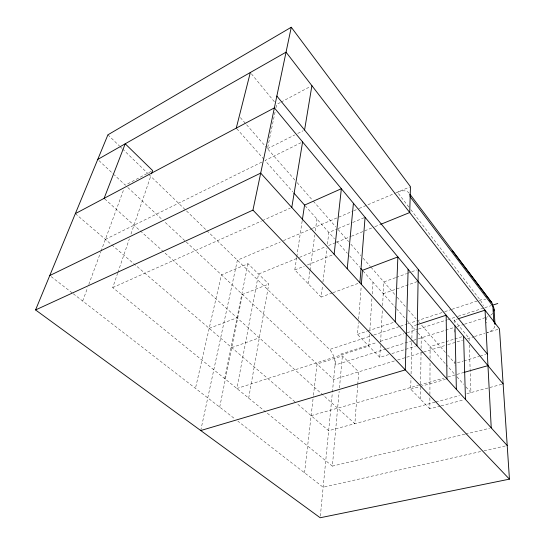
<?xml version="1.0" encoding="UTF-8"?>
<svg xmlns="http://www.w3.org/2000/svg" width="545" height="545" viewBox="0 0 545 545"><rect width="100%" height="100%" fill="white"/><g stroke="black" fill="none" stroke-linecap="round" stroke-linejoin="round"><path stroke-width="0.41" stroke-dasharray="2.73 2.04" d="M440.374 406.032L429.848 408.818L429.889 397.877M429.903 394.512L430.039 362.534M430.053 358.324L430.1 346.545L445.258 341.885M420.427 399.138L420.583 387.297M420.631 383.918L421.04 352.635M421.094 348.405L421.251 336.565M429.848 408.818L410.726 389.164L410.978 378.121M411.073 373.87L411.802 341.599M411.877 338.2L412.143 326.312L416.101 325.018M388.68 354.591L379.79 357.35L380.43 345.469M380.614 342.076L382.392 308.981M382.576 305.588L383.85 281.928L395.588 277.65M369.585 334.303L368.815 346.068L236.877 388.51L258.534 274.019L298.694 257.683M369.857 330.1L371.949 298.163M372.221 293.959L372.991 282.187M357.704 385.226L354.877 423.669L163.084 251.347M357.765 384.389L358.692 371.854L342.376 355.919L317.054 364.04L313.416 395.684M379.79 357.35L357.486 334.419L358.399 322.606M358.658 319.234L361.212 286.343M464.756 434.249L332.361 466.118L339.16 391.317M339.467 387.945L342.376 355.919M320.351 516.101L332.327 392.931M332.409 392.087L335.495 360.347M304.546 472.815L313.321 396.515M332.225 292.972L321.155 297.066L322.551 285.314M322.947 281.956L326.939 248.384M327.436 244.18L328.833 232.429L337.314 228.9M308.197 283.747L309.894 271.131M310.01 270.293L314.751 234.963M315.317 230.76L316.897 218.981M321.155 297.066L294.784 269.952L296.664 257.478M296.793 256.647L302.182 220.889M248.697 398.116L268.794 284.047L247.995 263.726L221.434 274.837L195.457 388.353M219.71 407.129L242.471 294.464L268.794 284.047M224.703 378.618L247.995 263.726M294.886 180.054L267.472 148.656L275.252 111.146M275.947 107.815L276.635 104.477L280.389 102.48M200.73 430.536L237.375 260.197L280.314 241.96M332.361 466.118L112.726 287.597L117.638 273.202M117.911 272.405L129.369 238.812M131.004 234.016L150.999 175.408M82.69 301.044L87.629 287.603M88.794 284.435L100.716 252.015M101.009 251.225L123.838 189.149M151.163 171.375L125.302 185.164L114.28 174.877M281.138 102.079L310.398 86.478M267.472 148.656L294.729 134.962M297.761 133.443L303.061 130.78M105.369 239.364L263.487 161.266M301.099 142.688L265.006 160.516L292.699 191.717M112.726 287.597L261.552 220.991M262.329 220.643L290.226 208.156M283.441 240.631L311.549 228.689M312.333 228.362L352.928 211.113M353.712 210.786L358.399 208.796M359.175 208.463L395.091 193.209M395.874 192.876L409.697 187.003M338.084 228.58L351.968 222.796M352.738 222.476L365.075 217.339M299.484 257.363L325.467 246.796M328.621 245.516L335.706 242.634M336.497 242.314L350.667 236.55M351.457 236.23L374.292 226.938M375.083 226.618L379.804 224.697M294.784 269.952L304.233 266.192M307.38 264.938L332.566 254.903M209.191 328.328L237.034 317.79M333.015 292.679L358.31 283.311M396.365 277.364L406.543 273.658M407.326 273.379L416.714 269.952M231.727 347.642L259.325 337.818M383.217 293.707L417.279 281.581M357.486 334.419L367.132 331.203M367.936 330.938L394.471 322.102M206.841 230.624L329.582 349.502L373.066 335.216M373.87 334.95L399.642 326.489M400.446 326.223L406.89 324.105M407.694 323.839L443.937 311.938M444.74 311.672L451.185 309.553M451.989 309.288L480.172 300.029A13.284 9.326 -35.3 0 1 485.752 299.321M340.782 354.114L376.391 342.635M380.437 341.327L403.913 333.765M407.149 332.722L417.668 329.33M418.478 329.064L446.805 319.935M447.615 319.677L457.33 316.543M458.141 316.284L484.035 307.932M484.846 307.673L491.324 305.582M454.196 322.633L454.142 320.079L457.31 319.063M386.01 348.984L335.039 365.068A11.786 5.763 72.1 0 0 329.582 349.502M386.821 348.732L412.708 340.557M413.519 340.305L417.565 339.024M418.369 338.772L453.971 327.538M457.207 326.516L463.679 324.473M464.49 324.214L486.338 317.319A13.4 8.338 -2.5 0 0 488.068 316.672M391.909 353.582L415.344 346.293M446.055 341.64L454.026 339.188M454.823 338.942L462.8 336.49M394.389 360.96L333.635 379.504L164.379 221.611M397.639 359.972L422.791 352.295M423.601 352.05L447.138 344.869M447.949 344.617L462.555 340.162M467.419 338.677L473.769 336.742M474.559 336.497L484.791 333.377M497.939 329.364L487.155 332.654A13.611 8.277 -2.1 0 0 495.024 325.351M457.453 362.738L463.107 361.09M463.918 360.858L479.266 356.389M480.077 356.157L485.731 354.516M311.12 415.671L418.499 385.288M419.316 385.063L443.821 378.128M447.908 376.97L455.259 374.892L446.314 364.809M456.894 374.429L464.251 372.344M410.726 389.164L419.589 386.664M420.393 386.439L445.354 379.409M434.985 402.21L328.655 430.693L296.916 403.504M435.802 401.985L459.503 395.636M466.861 393.667L503.13 383.946M441.178 405.821L463.85 399.832M465.58 434.052L489.58 428.275M480.683 451.539L323.158 487.223L237.893 421.203M484.001 450.79L506.387 445.721M51.114 276.594L72.608 293.237M73.282 293.762L235.195 419.119M75.346 213.64L111.173 244.337M111.82 244.889L296.276 402.946M104.729 198.918L139.697 230.331M140.324 230.896L162.451 250.775M98.965 160.591L113.667 174.305M127.782 187.473L161.892 219.294M107.917 134.813L119.519 146.053M120.132 146.639L121.964 148.417M122.57 149.01L148.22 173.848M148.833 174.441L206.228 230.031M236.83 128.756L263.882 159.242M305.125 205.724L334.439 238.744M336.681 241.272L347.329 253.268M349.57 255.796L359.652 267.159M363.011 270.947L396.011 308.129M396.569 308.756L406.584 320.038M407.135 320.664L417.497 332.341M418.035 332.947L445.756 364.183M456.942 376.786L463.666 384.361M465.907 386.889L470.948 392.57L470.178 370.477M240.352 117.597L266.362 147.388M297.12 182.616L312.789 200.553M313.348 201.194L335.727 226.822M337.968 229.391L348.596 241.564M350.837 244.126L360.906 255.659M363.147 258.221L370.416 266.553M370.981 267.193L394.968 294.668M397.196 297.216L406.093 307.4M408.314 309.948L416.101 318.866M418.322 321.414L419.439 322.688M421.66 325.236L445.572 352.615M447.799 355.163L455.027 363.44M251.395 73.82L274.489 101.867M454.142 320.079L469.047 338.179L469.136 340.727M408.811 207.039L397.434 192.215A15.185 8.652 -38.3 0 1 409.35 193.455M410.882 209.73L480.172 300.029A13.128 4.135 71.2 0 1 483.347 305.67M486.338 317.319L486.637 322.974M469.286 344.978L470.144 369.626M454.332 329.432L454.401 332.832M454.973 360.892L455.075 365.893M492.653 313.348A13.4 8.338 -2.5 0 1 490.357 315.426"/><path stroke-width="0.82" d="M416.959 345.796L418.281 269.387M408.123 269.298L405.282 369.892L200.73 430.536M395.275 321.836L397.87 256.913L362.459 270.32L361.342 284.654M359.891 282.726L365.075 217.339M347.247 268.76L353.412 203.265M334.139 254.277L341.361 188.72L304.566 205.09L302.312 220.057M291.779 207.461L302.604 141.945M304.573 130.017L311.897 85.681M97.739 159.447L286.043 52.163L499.479 328.894L509.439 479.144L320.188 517.75L35.561 309.942L252.948 210.104L291.268 27.25L410.46 186.683L409.731 212.53L380.594 224.377M236.264 128.123L250.325 72.512M151.544 173.8L152.641 170.585L125.214 143.791L104.109 198.353M35.561 309.942L107.917 134.813L291.268 27.25M75.346 213.64L274.373 107.876L503.13 383.946M49.765 275.552L260.701 173.112L507.211 445.531M416.891 324.759L446.178 315.221L446.961 378.952M492.939 305.064L497.796 303.497M458.1 318.811L485.043 310.173L491.236 427.873M464.251 372.344L487.959 365.641M252.948 210.104L509.439 479.144M293.83 192.991L304.566 205.09M360.776 268.426L362.459 270.32M276.853 96.043L487.346 354.046M452.112 250.339L491.767 302.652L410.365 194.797M494.976 323.744L494.083 309.533M463.597 336.245L465.471 399.403M455.014 325.883L456.356 389.334M495.024 324.52A13.611 8.277 -2.1 0 0 493.79 321.516L492.85 306.086A13.284 9.326 -35.3 0 0 489.737 300.636M409.745 194.231A15.185 8.652 -38.3 0 1 410.174 196.834L492.85 306.086A13.4 8.338 -2.5 0 1 493.899 310.957"/></g></svg>
